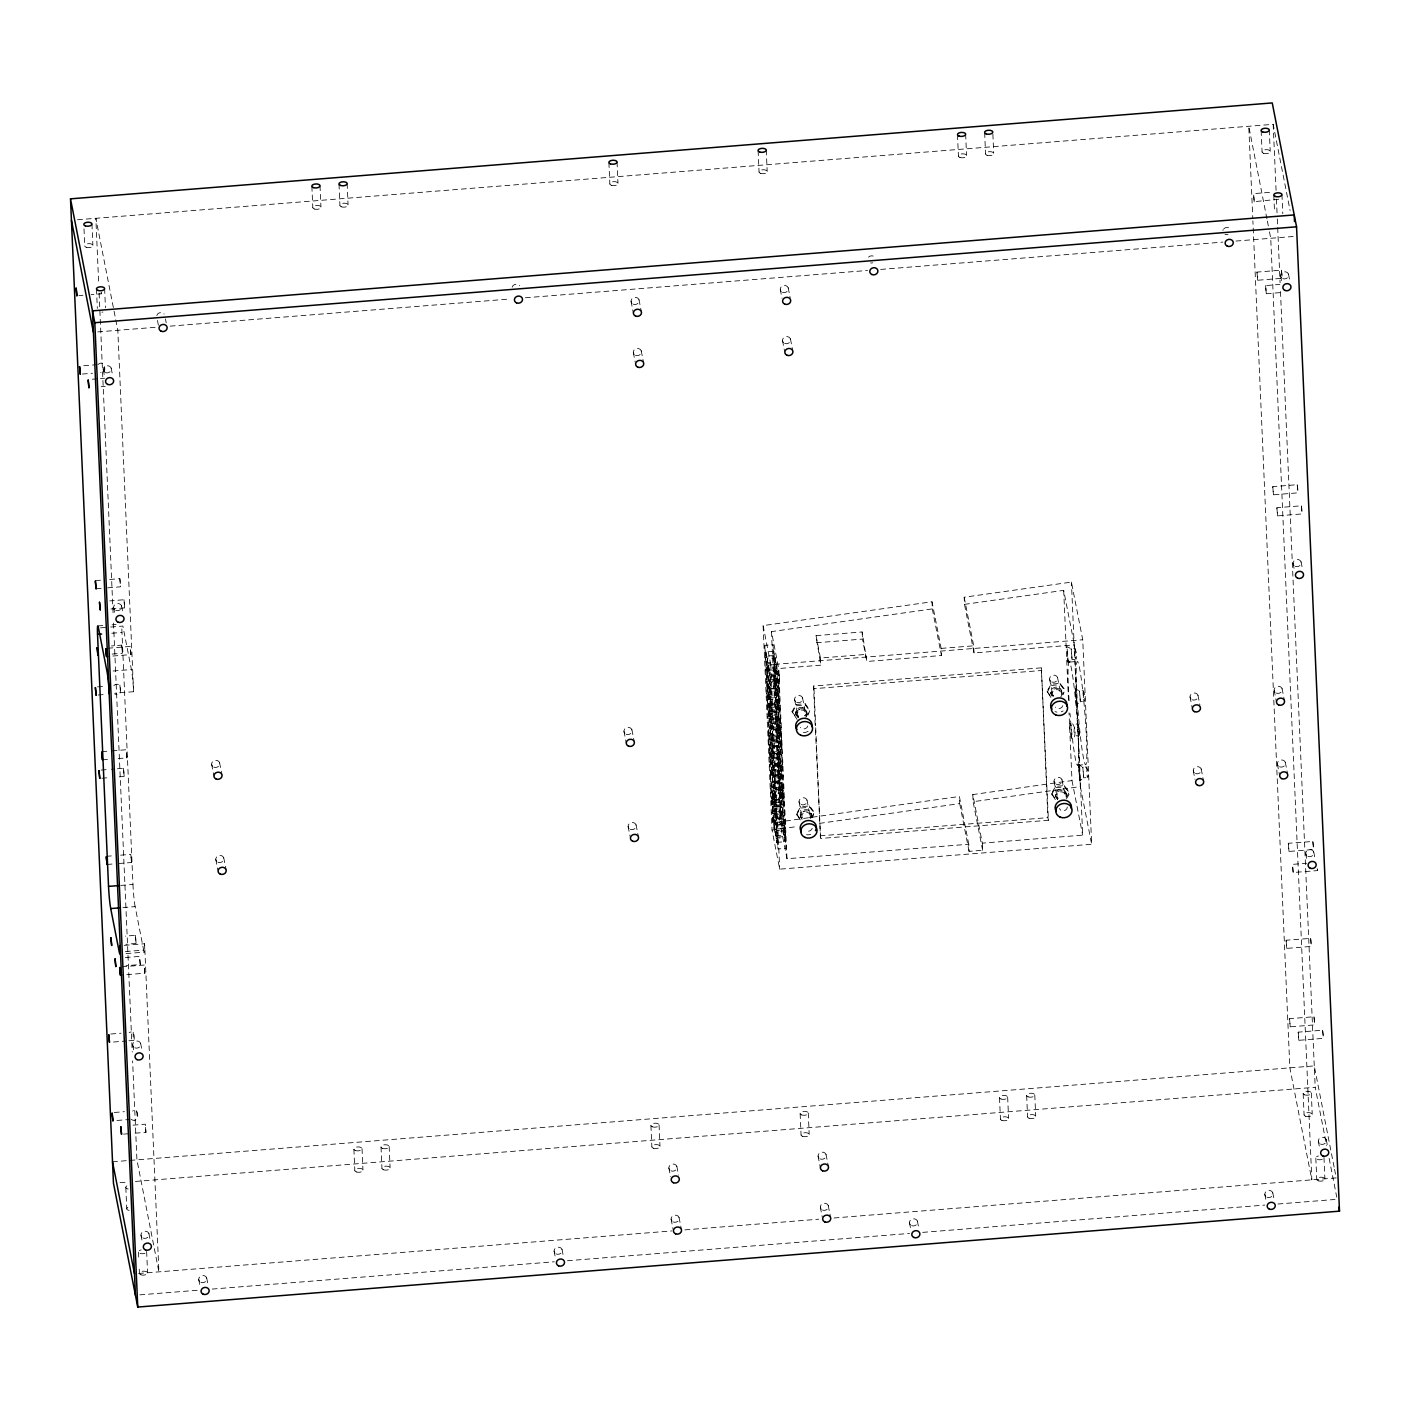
<?xml version="1.0" encoding="UTF-8"?>
<svg xmlns="http://www.w3.org/2000/svg" width="1410" height="1410" viewBox="0 0 1410 1410"><rect width="100%" height="100%" fill="white"/><g stroke="black" fill="none" stroke-linecap="round" stroke-linejoin="round"><path stroke-width="0.75" stroke-dasharray="5 3.75" d="M101.397 292.557L101.308 293.809L91.139 294.619M1317.645 869.336L1317.557 870.587L1293.146 872.526L1292.476 864.383L1306.717 863.237M776.963 739.792L768.838 740.426L768.838 744.498L769.684 751.283L777.879 750.649L777.069 739.88L779.395 786.304L779.712 783.731M771.393 739.457L771.288 740.691L779.43 740.038L779.906 735.861L782.039 753.134L781.193 742.453L772.962 743.017L773.103 759.162L781.228 758.51L780.382 747.67L781.228 758.51M771.658 768.538L771.552 769.772L779.695 769.12L778.831 758.263L778.69 760.484M776.399 712.755L776.311 714.976L768.133 715.628L768.15 697.597L766.282 680.995L774.478 680.431L776.099 701.034M769.049 708.102L767.569 687.587L775.712 686.934L776.663 695.571M768.732 694.672L769.684 705.018L777.862 704.383L776.998 693.526L768.732 694.672L768.309 682.281L776.487 681.629L777.439 690.265M769.772 704.947L770.124 700.752L778.302 700.118L779.166 710.957L770.917 711.521L768.309 682.281M777.386 752.499L779.695 769.12M777.915 764.396L778.919 774.425L770.724 775.059L769.878 764.22L778.003 763.568M778.426 776.275L779.518 784.083M769.772 720.158L769.825 718.025L778.038 717.302L778.902 728.159L770.671 728.706L769.314 703.308M97.96 364.608C105.098 357.946 107.653 375.501 100.656 372.592M109.698 579.475L119.868 578.664L120.52 586.824L104.252 588.111M124.01 599.743L124.662 607.904L124.01 599.743L109.769 600.889M113.787 685.56C121.877 678.986 123.516 698.919 114.439 693.72M112.148 654.081L122.318 653.271L122.247 649.129L121.665 645.128L111.478 645.939M123.516 768.291L124.168 776.434L123.516 768.291L111.302 769.261M135.43 935.306L136.083 943.466L135.43 935.306L125.261 936.117M133.227 1032.243C132.663 1051.807 137.863 1028.101 129.156 1032.561M131.201 1119.346C139.502 1124.775 139.731 1107.009 132.575 1111.027M133.069 1125.162L145.283 1124.175L145.935 1132.336L131.694 1133.464M1265.616 285.578L1266.268 293.721L1265.616 285.578L1279.857 284.432M1278.729 199.251L1254.142 201.665L1253.561 193.628L1269.846 192.342M1276.861 507.882L1277.583 515.884L1301.994 513.927L1301.818 508.728L1301.342 505.785L1276.914 507.723L1277.583 515.884M1301.412 505.89L1301.994 513.927M1288.282 843.444L1289.004 851.446L1313.415 849.507L1313.344 845.348L1312.833 841.47L1288.352 843.286L1289.004 851.446M1286.079 940.382L1286.801 948.384L1311.212 946.427L1311.053 941.228L1310.63 938.39L1286.149 940.223L1286.801 948.384M1293.199 872.367L1292.476 864.383M768.75 694.425L768.926 692.292L777.351 692.486L777.774 688.221L779.941 705.67L779.078 694.813L778.937 697.034M778.725 696.857L778.637 699.078L770.459 699.73L769.649 693.597L769.049 677.064L777.262 676.342L779.413 693.773L778.549 682.916L770.371 683.568L770.283 685.789M768.503 711.609L776.751 710.711L777.615 721.567L769.384 722.132L766.758 692.874L767.622 703.731L775.8 703.079L775.888 700.876M768.52 697.932L776.575 697.791L776.963 693.526M776.099 699.325L777.086 709.671L774.901 692.24L775.8 703.079M774.108 651.261L765.983 651.913L766.124 658.012L766.828 662.77L775.024 662.118L772.856 644.687L775.024 662.118M765.172 657.307L766.053 668.076L774.249 667.423L773.896 659.386L773.385 656.566L765.207 657.219L766.194 665.855M773.685 655.527L765.542 656.179L764.731 645.322L772.821 644.687M774.636 663.158L775.535 674.015L774.672 663.158L766.494 663.81L766.106 668.076M766.917 662.682L767.269 658.505L775.447 657.853L777.633 675.214L776.698 664.445L768.556 665.097L768.979 673.698L769.419 675.954L777.597 675.302M775.923 669.75L776.822 680.607L775.976 669.75L767.78 670.402L767.692 672.605M766.335 681.083L767.093 691.852L775.288 691.2L775.676 686.934M777.174 694.037L775.253 675.126L767.005 675.69L767.868 686.547L776.064 685.894L776.135 683.674M775.5 674.015L767.357 674.65L767.481 672.447M776.399 666.489L776.311 668.71L768.133 669.362L767.357 658.593M774.795 679.232L766.582 679.955L765.771 669.115L773.896 668.463L774.795 679.232L773.861 668.463M778.99 679.673C782.391 672.64 772.063 665.52 769.772 673.892M767.622 687.675L767.445 689.807M769.508 675.866L769.56 673.733M767.957 686.458L767.005 675.69M776.787 680.589L768.644 681.241L767.886 670.49M767.181 691.764L767.234 689.631M769.525 689.12L777.738 688.221M767.992 699.712L776.187 698.814M778.514 682.916C781.122 688.521 768.697 691.288 770.072 685.612M777.615 721.567L775.465 704.119L767.269 704.771L768.221 715.54M779.025 694.813L770.882 695.465L770.547 699.642M778.69 714.218L778.778 711.997L779.677 722.854L777.527 705.405L769.349 706.058L768.961 710.323L777.051 709.671M779.413 693.773L771.235 694.425L770.371 683.568M776.698 664.445L776.61 666.666M778.743 743.123L778.655 745.344L776.029 716.104L767.798 716.65L768.661 727.507L776.839 726.855L776.875 723.453M774.372 680.343L775.288 691.2M775.148 675.038L776.064 685.894M781.915 747.811L779.695 706.956L771.411 707.344L772.275 718.201L780.453 717.549L780.541 715.328M778.778 711.997L770.635 712.649L770.794 718.73L771.499 723.506L779.677 722.854M771.058 711.539L770.212 700.858M779.941 705.67L771.746 706.304L770.935 695.465M777.21 676.324L778.126 687.181M777.985 671.037L778.902 681.894L778.708 668.534L771.464 631.61L932.31 608.909L932.01 601.77L763.11 625.599L772.028 830.085L779.695 869.159L1091.657 844.255L1082.739 639.77L1071.424 582.101L964.176 597.223L964.493 604.361L974.01 652.936L1074.385 644.934L1082.686 835.143L982.312 843.145L972.794 794.57L1071.988 780.576L1069.027 712.808M777.351 734.698L776.505 727.895L768.309 728.547L768.732 741.255M779.43 740.038L777.262 722.607L769.085 723.242L769.948 734.099L778.126 733.447L778.567 729.182L779.501 737.818M778.479 714.042L778.39 716.262L770.195 716.914L769.437 706.146M776.452 681.629L776.364 683.85M768.732 727.437L767.886 716.756M769.508 722.132L769.56 719.999M780.276 732.53L779.342 723.894L771.147 724.529L772.01 735.385L780.188 734.733L780.629 730.486L781.387 735.914M780.876 724.035L780.118 718.589L771.922 719.241L772.786 730.08L780.964 729.446L781.052 727.225M778.954 743.299L779.043 741.078L779.941 751.935L777.791 734.487L769.613 735.139L770.459 745.996L778.655 745.344M778.514 729.182L770.389 729.834L770.301 732.054M771.57 723.418L770.724 712.737M772.345 718.113L771.411 707.344M770.036 734.011L770.072 731.878M770.812 728.723L769.86 717.954M780.594 730.468L772.451 731.12L772.363 733.341M772.874 730.01L772.028 719.329M779.043 741.078L770.9 741.73L770.512 745.996M777.474 705.405L778.39 716.262M777.492 751.671L769.349 752.323L770.107 762.916L778.39 762.528L778.479 760.307M775.941 716.016L776.839 726.855M776.698 710.711L776.628 712.931M769.772 751.213L770.124 747.018L778.302 746.384L779.131 757.223L778.267 746.366M780.77 761.77L780.84 759.549L781.757 770.406L779.607 752.958L771.411 753.61L772.275 764.467L780.453 763.815L780.541 761.594M780.329 747.67C769.913 743.052 767.78 758.263 779.941 751.935M779.554 706.692L780.453 717.549M778.778 758.263L770.635 758.915L771.587 769.684M780.805 744.409C782.568 748.728 771.129 749.75 772.68 745.59M778.003 717.302L778.902 728.159M770.301 763.092L769.402 752.323M779.201 757.152L770.988 757.875L770.212 747.106M776.452 727.895L776.875 740.62M777.227 722.59L778.126 733.447M781.616 754.244L773.491 754.896L773.632 760.995L774.337 765.753L782.532 765.101L781.669 754.262L782.532 765.101M782.356 780.082L781.404 771.446L773.226 772.081L775.377 789.529L783.608 788.807L780.118 764.854L771.94 765.507L771.904 775.571L773.314 788.243L781.492 787.591L780.647 776.734L780.206 780.999L772.028 781.651L772.151 779.43M780.84 759.549L772.715 760.202L772.627 762.422M779.289 723.894L779.272 733.958M780.065 718.589L780.964 729.446M778.532 775.447L770.389 776.099L770.547 782.197L771.252 786.956L779.43 786.304M780.294 778.796C783.378 764.061 765.031 769.243 771.975 781.563M772.363 764.379L772.416 762.246M777.738 734.487L777.351 738.752L769.173 739.404L768.309 728.547M770.812 774.989L769.878 764.22M773.332 772.187L774.09 782.938L782.268 782.286M780.594 776.734L772.451 777.386L772.363 779.607M779.043 787.344L770.9 787.996L771.058 794.077L771.764 798.836L779.941 798.201L779.096 787.344L779.941 798.201M781.369 771.446L780.981 775.712L772.803 776.346L772.028 765.595M771.323 786.868L770.477 776.187M781.105 742.365L781.017 744.586M780.347 793.936L781.246 804.775L780.347 793.936L772.204 794.57L772.169 804.634L773.579 817.324L781.757 816.672L780.858 805.815L772.715 806.467L772.627 808.688M779.554 752.958L779.536 763.022M780.505 732.689L781.492 741.325L781.581 739.104M780.805 790.675L780.717 792.896L772.539 793.548L772.98 789.283L781.158 788.631L782.109 797.267M771.852 798.765L772.098 796.262L772.169 804.634L771.464 799.875L779.659 799.311L781.757 816.672M780.082 764.854L780.981 775.712M779.307 770.142L779.272 780.223M782.109 766.229L783.043 776.998L782.18 766.141L774.002 766.793L774.16 772.874L774.865 777.65L783.043 776.998M782.885 791.962L782.797 794.183L774.601 794.835L775.042 790.569L783.184 789.917L784.083 800.774L781.933 783.325L782.021 799.488L773.826 800.122L772.891 791.486M781.105 788.631L781.017 790.851M779.571 799.223L780.47 810.08L780.558 807.86M781.634 800.51L782.532 811.367L781.669 800.51L773.491 801.162L773.649 807.26L774.354 812.019L782.532 811.367M783.343 820.69L782.233 828.551L780.082 811.12L782.374 826.348M780.858 805.815L780.77 808.036M782.145 812.407L783.061 823.264L774.918 823.916L774.566 822.664L774.019 813.059L782.197 812.407L784.295 829.838L784.63 827.282M1071.635 738.646C1071.477 732.513 1068.78 712.332 1075.266 729.657C1074.667 748.798 1067.617 731.72 1070.208 722.502M1083.497 690.724C1082.757 716.562 1089.014 686.37 1079.461 690.971L1075.107 688.697L1076.376 704.718L1080.412 701.739L1079.514 690.971L1080.271 701.739L1084.431 701.493M1078.58 724.564C1077.874 729.552 1080.377 741.237 1079.32 729.322C1077.046 712.614 1068.657 739.774 1079.478 735.421M104.728 372.275L104.076 364.115M124.662 607.904L108.376 609.19M121.665 645.128L122.37 653.112M107.883 648.23L130.266 646.432L130.918 654.592L108.535 656.373M130.918 654.592L130.266 646.432M111.989 750.878L126.23 749.732L126.882 757.893L116.713 758.703M126.882 757.893L126.23 749.732M124.168 776.434L118.07 776.928M120.608 855.165L130.795 854.354L131.447 862.515L117.206 863.643M131.447 862.515L130.866 854.478M136.083 943.466L125.913 944.277M125.314 957.531L139.572 956.403L140.225 964.546L125.984 965.691M140.225 964.546L139.572 956.403M121.789 966.837L144.155 965.039L144.825 973.2L120.414 975.156M144.825 973.2L144.155 965.039M133.879 1040.386L127.781 1040.88M136.647 1110.71L137.369 1118.694M145.935 1132.336L145.283 1124.175M1254.23 201.789L1253.649 193.752M1256.98 272.095L1257.649 280.255L1282.06 278.299L1281.99 274.157L1281.408 270.138L1256.98 272.095L1257.649 280.255M1266.268 293.721L1280.509 292.593M1281.408 270.138L1282.06 278.299M1272.789 486.644L1273.441 494.804L1297.852 492.848L1297.782 488.706L1297.2 484.688L1272.789 486.644L1273.441 494.804M1312.833 841.47L1313.415 849.507M1310.63 938.39L1311.212 946.427M1289.568 1018.69L1290.22 1026.832L1314.631 1024.894L1314.561 1020.734L1313.979 1016.733L1289.568 1018.69L1290.22 1026.832M1298.187 1032.155L1298.857 1040.316L1323.267 1038.359L1323.197 1034.217L1322.615 1030.216L1298.187 1032.155L1298.857 1040.316M1313.979 1016.733L1314.631 1024.894M1322.615 1030.216L1323.267 1038.359M764.678 645.322L765.63 656.091M765.824 669.204L766.67 679.884M773.385 656.566L774.249 667.423M768.168 669.362L767.181 660.726M767.357 674.65L766.405 666.014M775.412 657.853L776.311 668.71M768.644 681.241L766.547 663.81M778.902 681.894L770.706 682.528L769.86 671.689M766.723 692.962L774.901 692.24M771.27 694.425L769.173 677.064M771.746 706.304L770.812 697.668M775.412 704.119L776.311 714.976M770.195 716.914L769.261 708.278M778.25 700.118L778.232 710.182M779.818 735.773L771.64 736.514L773.05 759.162M772.063 735.385L772.151 733.182M771.288 740.691L769.19 723.33M772.927 743.088L773.878 753.874L772.874 745.238M781.492 741.325L773.314 741.977L772.486 731.12M772.574 747.282L771.57 738.117M771.764 752.57L770.812 743.934M771.023 757.875L768.926 740.532M774.39 765.753L773.579 754.985M781.757 770.406L773.579 771.058L772.715 760.202M772.839 776.364L771.834 767.199M782.021 799.488L779.871 782.039L771.675 782.691L772.627 793.46M782.656 778.02L774.513 778.673L774.442 780.893M774.901 777.65L774.989 775.429M781.88 783.325L773.755 783.978L773.367 788.243M774.125 782.938L774.213 780.735M775.429 789.529L775.518 787.309M771.517 799.963L772.292 810.732L780.47 810.08M779.818 782.039L779.8 792.103M784.595 812.654L776.416 813.306L775.553 802.449L783.696 801.797L784.189 804.053L784.595 812.654L782.444 795.222L774.266 795.875L775.588 818.523L783.837 817.959L784.224 813.693L784.912 817.782L785.123 824.55L776.98 825.202L776.082 814.346L784.224 813.693M773.878 800.14L773.068 789.371M772.68 806.555L774.055 829.115L782.286 828.551M781.193 804.775L773.068 805.427L772.292 794.676M784.083 800.774L775.905 801.426L776.029 799.206M783.907 815.738C787.326 808.705 776.998 801.603 774.707 809.975M774.178 798.078L775.165 806.714L774.266 795.875M783.22 789.917L783.096 792.138M774.39 812.019L774.478 809.798M782.409 795.222L783.308 806.079L783.396 803.859M776.469 813.306L775.606 802.449M780.981 821.977L772.803 822.612L771.993 811.772L780.082 811.12M784.436 827.635L783.484 818.999L775.306 819.651L776.17 830.49L784.348 829.855M775.694 818.611L774.83 807.754M783.749 801.814L783.608 804.017M774.918 823.916L774.055 813.059M781.369 817.712L773.244 818.346L774.954 833.557L775.394 835.795L783.572 835.143L782.709 824.304L774.531 824.938L774.442 827.159M782.92 807.102L783.837 817.959M774.143 829.203L774.231 827M776.505 828.446L777.456 837.082L785.634 836.43L784.771 825.59L776.593 826.225L776.205 830.49M776.98 825.202L777.069 822.982M775.729 833.751L776.681 842.387L784.859 841.735L784.013 830.878L775.817 831.53L775.429 835.795M783.449 818.999L783.414 829.062M777.509 837.082L776.646 826.242M784.736 825.59L784.718 835.654M783.96 830.878L784.859 841.735M1075.301 648.477C1074.543 674.297 1080.694 644.863 1071.195 648.794L1066.841 646.538L1068.11 662.559L1072.129 659.563L1071.195 648.794L1072.005 659.563L1076.165 659.334M1086.898 766.723C1086.299 792.332 1092.168 763.497 1082.774 767.058L1078.491 764.661L1079.707 780.805L1083.726 777.827L1082.827 767.058L1083.585 777.809L1087.762 777.58M777.121 838.122L777.967 848.979L786.163 848.327L785.299 837.47L777.121 838.122L777.033 840.342M776.734 842.387L776.822 840.166M785.247 837.47L786.163 848.327M1068.251 662.7L1066.965 646.414M1076.517 704.859L1075.231 688.573M1079.848 780.946L1078.632 764.802M797.038 719.364L792.015 711.609L796.192 704.454L805.145 703.731L809.922 710.182L808.089 715.064M792.279 712.914L796.192 704.454M805.745 717.32L809.922 710.182M800.316 819.986L796.474 813.834L800.651 806.696L809.604 805.974L814.381 812.407L812.548 817.307M796.738 815.156L800.651 806.696M811.243 817.782L814.381 812.407M1050.855 697.404L1047.013 691.252L1051.19 684.097L1060.144 683.392L1064.92 689.825L1063.087 694.707M1047.278 692.574L1051.19 684.097M1060.743 696.981L1064.92 689.825M1055.314 799.629L1051.472 793.495L1055.649 786.339L1064.603 785.617L1069.644 793.372L1066.506 798.747M1051.737 794.799L1055.649 786.339M1066.242 797.425L1069.379 792.067M964.493 604.361L1063.686 590.367L1074.385 644.934M982.312 843.145L982.629 850.283L969.058 851.358L968.758 844.237L786.991 858.743L779.748 821.818L801.391 818.769M803.559 818.452L959.382 796.474L968.758 844.237M772.028 830.085L795.751 826.736M819.474 823.387L959.699 803.594L959.382 796.474M982.629 850.283L973.094 801.708L1080.342 786.586L1071.424 582.101M77.532 219.766L1273.177 124.327L1290.08 210.495M78.925 295.589L82.996 295.272M97.801 331.896L157.004 327.173M170.169 326.133L510.067 298.99M525.419 297.774L867.52 270.473M880.686 269.416L1222.787 242.115M1235.953 241.057L1293.129 236.492M83.719 365.736L95.933 364.767M82.344 374.055L92.514 373.245M92.355 379.219L98.453 378.726M100.498 378.567L104.569 378.232M101.15 386.728L105.221 386.393M95.457 580.603L101.555 580.127M96.109 588.763L102.207 588.27M97.783 625.952L103.882 625.476M112.025 624.824L116.096 624.489M100.515 627.838L108.641 627.186M110.685 627.027L122.881 626.058L131.412 669.538A16.356 1.057 85.4 0 1 133.597 691.711L115.285 693.174M111.778 633.231L121.965 632.42A16.356 1.057 85.4 0 1 121.859 626.34M113.1 671.001L131.412 669.538M97.501 686.864L105.644 686.212M786.991 858.743L778.708 668.534L820.743 665.167L816.038 635.628L862.162 631.962L866.868 661.484L941.457 655.527L941.157 648.406L932.01 601.77M98.154 695.007L106.296 694.354M816.355 642.766L862.462 639.082L866.868 661.484M816.038 635.628L820.444 658.029L866.551 654.363M941.157 648.406L973.711 645.798L974.01 652.936M763.11 625.599L770.776 664.674L1082.739 639.77M1069.08 662.118L1077.205 661.466M815.191 725.11L813.5 686.035L1041.356 667.846L1048.423 820.267L820.549 838.457L815.297 727.278M813.5 686.035L814.011 688.662L1041.884 670.473M101.802 751.689L109.945 751.036M102.472 759.849L108.57 759.355M796.456 705.775L805.41 705.053L810.168 711.486M1051.455 685.419L1060.408 684.696L1065.167 691.147M101.132 770.072L109.275 769.419M101.784 778.232L109.927 777.58M773.878 753.874L782.004 753.222M1077.663 765.242L1085.806 764.59M106.367 856.311L112.483 855.817M775.165 806.714L783.308 806.079M800.915 808L809.869 807.296L814.645 813.729M1055.914 787.661L1064.867 786.939L1069.644 793.372M107.037 864.453L115.162 863.819M120.749 885.427L132.963 884.44L121.965 632.42M820.021 835.83L1047.894 817.641L1048.423 820.267M122.917 907.599L135.131 906.612L143.661 950.111L125.349 951.556M124.239 945.37L144.596 943.748L158.907 1271.855L136.929 1159.848L132.611 1060.866M126.036 953.601L144.349 952.138M110.844 1034.023L121.013 1033.213M113.54 1042.025L125.737 1041.038M114.263 1112.49L124.432 1111.679M116.959 1120.474L129.174 1119.505M123.551 1134.116L129.649 1133.64M112.518 1161.805L127.869 1160.571M130.055 1160.395L1314.261 1065.889L1334.124 1167.128M120.026 1182.673L126.618 1182.144M135.378 1181.457L1315.195 1087.286L1326.616 1145.449M138.568 1273.477L671.777 1230.93M684.925 1229.872L818.699 1219.209M834.05 1217.976L1336.239 1177.896M139.819 1294.856L199.022 1290.132M212.187 1289.075L554.289 1261.774M567.437 1260.734L909.538 1233.433M922.704 1232.375L1264.805 1205.074M1277.971 1204.017L1334.988 1199.469M778.602 699.078L777.65 690.442M779.166 710.957L778.161 701.81M780.153 734.733L779.184 725.586M780.717 746.63L779.73 737.994M774.002 766.793L776.364 807.895M774.513 778.673L775.324 784.119M783.572 788.877L782.568 780.241M775.042 790.569L775.852 796.015M782.744 794.183L781.792 785.546M776.082 814.346L777.404 831.671M785.123 824.55L784.136 815.914M785.599 836.43L784.647 827.793M765.983 651.913L766.97 660.55M768.556 665.097L770.671 682.44M769.596 688.873L770.583 697.509M777.298 692.486L776.663 688.397M776.522 697.791L775.588 689.155M777.827 704.365L776.875 695.729M768.573 711.363L768.979 713.072M771.147 724.529L773.314 741.977M770.389 729.834L771.393 738.999M769.613 735.139L770.6 743.775M771.675 736.425L772.662 745.062M777.315 738.752L776.416 731.314M770.9 741.73L771.64 746.489M772.187 748.305L773.191 756.958M777.827 750.631L776.928 743.193M771.411 753.61L773.579 771.058M770.635 758.915L771.64 768.08M778.355 762.528L777.456 755.09M780.453 763.815L779.448 754.65M771.164 770.794L771.904 775.571M778.866 774.407L777.967 766.97M772.451 777.386L773.438 786.022M780.153 780.999L779.201 771.834M771.675 782.691L772.68 791.327M773.755 783.978L775.905 801.426M781.457 787.591L780.505 778.954M770.9 787.996L773.068 805.427M780.682 792.896L779.73 784.26M773.491 801.162L774.46 809.234M775.306 819.651L776.293 828.287M774.531 824.938L775.518 833.574M775.817 831.53L777.932 848.89M783.572 835.143L782.585 826.507M1047.013 691.252L1051.789 697.686M1051.472 793.495L1056.249 799.928M792.015 711.609L796.791 718.042M796.474 813.834L801.25 820.285M1297.2 484.688L1297.852 492.848M1317.557 870.587L1317.169 868.613M101.308 293.809L101.026 292.663M119.868 578.664L120.52 586.824M119.885 685.066L120.537 693.226M772.803 822.612L772.416 808.512M774.601 794.835L773.667 786.198M769.12 739.316L768.274 731.949M1288.493 274.122L1289.833 280.96M1280.544 275.673L1281.884 282.529M1266.938 218.903L1248.766 126.283L1252.803 218.673M1267.361 221.053L1269.053 229.671M1269.476 231.822L1270.745 238.29L1311.829 1179.835L1289.85 1067.828L1252.891 220.876M1301.06 561.814L1302.611 569.728M1293.093 563.383L1294.433 570.222M1282.078 688.591L1284.404 700.453M1313.715 851.887L1315.054 858.725M1274.129 690.16L1276.455 702.021M1305.748 853.455L1307.088 860.294M1285.303 762.299L1287.63 774.16M1277.337 763.867L1279.452 774.654M1334.547 1169.278L1335.816 1175.746M1326.264 1139.597L1327.815 1147.493M1329.137 1158.368L1336.751 1197.143M1318.297 1141.148L1319.637 1147.987M1197.989 695.306L1199.928 705.194M1190.022 696.857L1192.155 707.661M1201.197 769.014L1203.329 779.8M1193.248 770.565L1194.975 779.395M1272.772 1192.772L1274.323 1200.668M1264.823 1194.341L1266.162 1201.179M1060.144 683.392L1060.408 684.696M1061.571 690.829L1061.836 692.151M1080.342 786.586L1091.657 844.255M1057.535 677.47L1060.884 694.601M1071.988 780.576L1082.686 835.143M1049.569 679.038L1052.935 696.17M1050.873 692.874L1051.12 694.196M1064.603 785.617L1064.867 786.939M1066.048 793.072L1066.295 794.394M1061.994 779.712L1065.343 796.844M1054.028 781.281L1057.641 799.734M1055.332 795.117L1055.579 796.438M964.176 597.223L973.711 645.798M932.31 608.909L941.457 655.527M959.699 803.594L969.058 851.358M788.208 287.799L790.146 297.686M790.446 338.929L792.561 349.715M780.259 289.367L781.986 298.18M782.479 340.48L784.595 351.284M917.416 1221.13L918.967 1229.044M909.45 1222.699L911.001 1230.595M805.145 703.731L805.41 705.053M806.573 711.186L806.837 712.491M802.537 697.827L806.15 716.28M794.57 699.395L798.183 717.831M795.875 713.231L796.121 714.553A5.517 4.812 -11.1 0 1 795.786 711.451M809.604 805.974L809.869 807.296M811.05 813.429L811.296 814.733M806.996 800.069L810.609 818.523M799.029 801.638L802.396 818.752M800.334 815.473L800.58 816.795A5.376 4.688 -11.1 0 0 801.426 817.588A5.464 4.759 -11.1 0 0 801.867 818.011M826.031 1154.455L828.357 1166.317M828.252 1205.585L830.578 1217.447M818.064 1156.024L820.391 1167.885M820.303 1207.136L822.241 1217.024M639.012 299.713L641.338 311.575M641.233 350.826L643.559 362.687M631.046 301.264L633.372 313.126M633.284 352.394L635.223 362.282M631.909 729.745L634.236 741.607M623.96 731.314L626.287 743.176M636.069 824.85L638.395 836.712M628.102 826.419L630.041 836.306M676.835 1166.37L678.562 1175.182M679.056 1217.482L681.383 1229.344M668.869 1167.938L670.596 1176.751M671.089 1219.051L673.222 1229.855M562.044 1249.489L563.595 1257.403M554.077 1251.058L555.24 1256.98M165.428 318.854L166.204 322.802M157.462 320.423L158.413 325.287M219.572 762.651L221.899 774.513M211.623 764.22L213.95 776.082M223.732 857.756L226.058 869.617M215.765 859.324L217.88 870.129M111.161 368.08L112.712 375.994M103.212 369.649L104.375 375.571M121.542 605.859L123.093 613.755M113.575 607.41L114.933 614.249M206.671 1277.865L208.222 1285.761M198.704 1279.416L199.868 1285.356M140.63 1043.347L142.181 1051.243M132.663 1044.898L134.02 1051.754M148.931 1233.556L150.482 1241.47M140.965 1235.125L142.516 1243.021M1067.687 658.734L1067.881 661.678L1067.74 659.14M775.236 686.476L775.377 688.979M1071.071 735.209L1071.195 737.747M777.386 735.35L777.439 736.531M1281.954 194.51L1282.783 213.756M1323.972 1157.469L1324.907 1178.866M1273.177 124.327L1276.068 190.332M1276.438 199.127L1277.213 216.735M1277.301 218.92L1280.086 282.723M1280.474 291.517L1315.195 1087.286M1273.812 195.162L1274.552 212.275M1315.83 1158.103L1316.764 1179.518M1269.282 129.931L1270.216 151.328M1311.3 1092.891L1312.234 1114.288M1261.139 130.584L1262.073 151.98M1303.157 1093.543L1304.091 1114.94M1063.686 590.367L1068.551 701.863M1041.356 667.846L1047.894 817.641M992.869 134.073L993.697 153.32M1034.781 1094.883L1035.716 1116.279M984.638 132.575L985.572 153.972M1026.656 1095.535L1027.59 1116.931M965.639 134.091L966.573 155.488M1007.657 1097.051L1008.591 1118.447M957.496 134.743L958.43 156.14M999.514 1097.703L1000.448 1119.099M972.794 794.57L973.094 801.708M862.162 631.962L862.462 639.082M820.444 658.029L820.743 665.167M814.011 688.662L815.614 725.568M815.72 727.736L820.549 838.457M766.264 150.006L767.181 171.403M808.283 1112.966L809.199 1134.363M758.122 150.659L759.056 172.055M800.14 1113.618L801.074 1135.015M771.464 631.61L779.748 821.818M770.776 664.674L779.695 869.159M617.051 161.921L617.985 183.318M659.069 1124.88L660.003 1146.277M608.909 162.573L609.843 183.97M650.926 1125.515L651.861 1146.929M347.142 183.459L348.076 204.855M389.16 1146.418L390.094 1167.815M338.999 184.111L339.933 205.507M381.017 1147.07L381.951 1168.467M320.017 185.626L320.951 207.023M362.035 1148.586L362.969 1169.983M311.874 186.279L312.808 207.675M353.892 1149.238L354.826 1170.635M133.597 691.711L117.823 330.31L95.845 218.303L98.735 284.291M104.622 288.468L105.45 307.732M146.64 1251.428L147.574 1272.825M99.105 293.086L113.135 614.284M113.505 623.079L132.223 1052.054M96.479 289.12L97.325 308.385M138.497 1252.08L138.867 1260.628M139.237 1269.194L139.431 1273.477M91.95 223.908L92.884 245.305M84.001 228.825L84.741 245.957M125.825 1187.502L126.759 1208.899M776.522 810.521L776.875 819.792M1078.932 767.886L1078.861 765.683L1078.861 767.639M1075.601 691.799L1075.53 689.596L1075.548 691.552M1070.578 723.524L1070.648 725.727M1067.335 806.978A4.089 3.56 -11.1 0 1 1059.386 808.547M1063.14 710.922A8.178 7.12 -11.1 0 1 1061.219 711.786M1057.006 712.12A8.178 7.12 -11.1 0 1 1055.015 711.574M1062.787 705.67A4.089 3.56 -11.1 0 1 1055.367 707.133M810.679 834.385A8.178 7.12 -11.1 0 1 806.467 834.72M812.248 828.269A4.089 3.56 -11.1 0 1 805.498 830.419M808.141 731.279A8.178 7.12 -11.1 0 1 802.008 732.477M807.789 726.027A4.089 3.56 -11.1 0 1 800.369 727.49M1057.641 799.347A5.446 4.741 -11.1 0 1 1056.302 793.143A5.446 4.741 -11.1 0 1 1063.263 790.992A5.446 4.741 -11.1 0 1 1066.066 796.756M810.803 817.677A5.376 4.688 -11.1 0 0 811.243 816.531A5.517 4.812 -11.1 0 0 810.909 813.605A5.376 4.688 -11.1 0 0 810.609 813.147A5.464 4.759 -11.1 0 0 808.089 811.279A5.517 4.812 -11.1 0 0 803.982 811.332M1052.212 696.311A5.446 4.741 -11.1 0 1 1055.596 688.503A5.446 4.741 -11.1 0 1 1061.607 694.513M806.344 715.434A5.376 4.688 -11.1 0 0 806.608 714.87A5.517 4.812 -11.1 0 0 806.679 711.927M798.289 717.426A5.376 4.688 -11.1 0 1 796.65 715.663M796.509 712.226A5.376 4.688 -11.1 0 1 799.699 709.212M803.647 709.124A5.376 4.688 -11.1 0 1 806.696 711.979M802.131 819.333A5.464 4.759 -11.1 0 1 800.739 817.359A5.517 4.812 -11.1 0 1 800.827 814.398A5.464 4.759 -11.1 0 1 804.07 811.367M796.386 715.716A5.517 4.812 -11.1 0 1 796.227 712.191M799.523 709.089A5.517 4.812 -11.1 0 1 803.559 709.001M1069.097 700.664A51.817 3.331 85.4 0 1 1072.358 673.998A51.817 3.331 85.4 0 1 1078.509 760.484A51.817 3.331 85.4 0 1 1070.014 713.495M1057.958 798.342A5.446 4.741 -11.1 0 1 1056.055 791.821A5.446 4.741 -11.1 0 1 1063.616 789.935A5.446 4.741 -11.1 0 1 1065.202 796.544M1053.482 696.099A5.446 4.741 -11.1 0 1 1051.596 689.578A5.446 4.741 -11.1 0 1 1059.157 687.71A5.446 4.741 -11.1 0 1 1060.725 694.302M809.305 817.835A5.464 4.759 -11.1 0 0 810.538 816.355A5.376 4.688 -11.1 0 0 810.803 815.791A5.517 4.812 -11.1 0 0 811.102 814.011A5.517 4.812 -11.1 0 0 810.662 812.301A5.464 4.759 -11.1 0 0 807.172 809.781A5.464 4.759 -11.1 0 0 803.189 810.327A5.464 4.759 -11.1 0 0 800.827 812.53A5.376 4.688 -11.1 0 0 800.386 813.676A5.517 4.812 -11.1 0 0 800.721 816.601M802.642 707.503A5.517 4.812 -11.1 0 0 798.642 708.049A5.464 4.759 -11.1 0 0 795.91 711.451M804.846 715.593A5.464 4.759 -11.1 0 0 806.079 714.112A5.376 4.688 -11.1 0 0 806.344 713.548A5.517 4.812 -11.1 0 0 806.185 710.058A5.464 4.759 -11.1 0 0 802.695 707.556M798.483 716.456A5.464 4.759 -11.1 0 1 796.95 715.346M797.091 715.346A5.376 4.688 -11.1 0 1 796.386 714.341M102.912 312.015A4.089 1.992 -2.5 0 1 101.872 312.174M135.131 906.612A16.356 1.057 85.4 0 1 132.963 884.44M144.596 943.748A16.356 1.057 85.4 0 1 143.661 950.111M128.204 1189.053A4.089 1.992 -2.5 0 1 125.807 1187.255A4.089 1.992 -2.5 0 1 128.469 1185.352M1322.263 1159.337A4.089 1.992 -2.5 0 1 1316.288 1158.844A4.089 1.992 -2.5 0 1 1318.473 1155.953M144.93 1253.296A4.089 1.992 -2.5 0 1 138.956 1252.803A4.089 1.992 -2.5 0 1 141.141 1249.93M129.138 1210.45A4.089 1.992 -2.5 0 1 128.451 1207.031M156.792 315.523A4.089 3.56 -11.1 0 1 164.212 314.077M1228.075 234.412A4.089 3.56 -11.1 0 1 1224.973 234.307M1222.893 230.447A4.089 3.56 -11.1 0 1 1223.263 229.548M1223.88 228.755A4.089 3.56 -11.1 0 1 1230.313 228.984M798.712 716.315A4.089 3.56 -11.1 0 1 798.501 711.274A4.089 3.56 -11.1 0 1 804.246 710.816A4.089 3.56 -11.1 0 1 804.476 715.857M802.501 817.87A4.089 3.56 -11.1 0 1 803.488 813.059A4.089 3.56 -11.1 0 1 808.97 813.253A4.089 3.56 -11.1 0 1 808.935 818.1M1058.17 798.201A4.089 3.56 -11.1 0 1 1057.729 793.407A4.089 3.56 -11.1 0 1 1063.158 792.332A4.089 3.56 -11.1 0 1 1064.55 796.95M1053.711 695.958A4.089 3.56 -11.1 0 1 1053.27 691.164A4.089 3.56 -11.1 0 1 1058.681 690.107A4.089 3.56 -11.1 0 1 1060.091 694.707M872.702 262.771A4.089 3.56 -11.1 0 1 870.604 262.947M868.507 257.113A4.089 3.56 -11.1 0 1 874.94 257.343M512.165 287.164A4.089 3.56 -11.1 0 1 519.585 285.719M1056.196 784.207A4.089 3.56 -11.1 0 0 1062.171 780.629A4.089 3.56 -11.1 0 0 1055.931 778.02A4.089 3.56 -11.1 0 0 1056.196 784.207M1051.737 681.964A4.089 3.56 -11.1 0 0 1057.711 678.386A4.089 3.56 -11.1 0 0 1051.472 675.795A4.089 3.56 -11.1 0 0 1051.737 681.964M801.197 804.564A4.089 3.56 -11.1 0 0 807.172 800.986A4.089 3.56 -11.1 0 0 800.933 798.377A4.089 3.56 -11.1 0 0 801.197 804.564M796.738 702.321A4.089 3.56 -11.1 0 0 802.713 698.743A4.089 3.56 -11.1 0 0 796.474 696.135A4.089 3.56 -11.1 0 0 796.738 702.321M1076.447 684.291A51.817 3.331 85.4 0 0 1085.383 764.572A51.817 3.331 85.4 0 0 1082.686 690.213A51.817 3.331 85.4 0 0 1076.447 684.291M1263.536 153.285A4.089 1.992 -2.5 0 0 1270.181 151.857A4.089 1.992 -2.5 0 0 1264.717 149.83A4.089 1.992 -2.5 0 0 1263.536 153.285M86.204 247.261A4.089 1.992 -2.5 0 0 92.849 245.816A4.089 1.992 -2.5 0 0 87.385 243.807A4.089 1.992 -2.5 0 0 86.204 247.261M987.035 155.276A4.089 1.992 -2.5 0 0 993.662 153.849A4.089 1.992 -2.5 0 0 988.198 151.822A4.089 1.992 -2.5 0 0 987.035 155.276M959.91 157.444A4.089 1.992 -2.5 0 0 966.537 156.016A4.089 1.992 -2.5 0 0 961.074 153.99A4.089 1.992 -2.5 0 0 959.91 157.444M341.396 206.812A4.089 1.992 -2.5 0 0 348.023 205.384A4.089 1.992 -2.5 0 0 342.577 203.357A4.089 1.992 -2.5 0 0 341.396 206.812M314.271 208.98A4.089 1.992 -2.5 0 0 320.898 207.552A4.089 1.992 -2.5 0 0 315.452 205.525A4.089 1.992 -2.5 0 0 314.271 208.98M760.519 173.359A4.089 1.992 -2.5 0 0 767.146 171.932A4.089 1.992 -2.5 0 0 761.7 169.905A4.089 1.992 -2.5 0 0 760.519 173.359M611.323 185.274A4.089 1.992 -2.5 0 0 617.95 183.846A4.089 1.992 -2.5 0 0 612.486 181.819A4.089 1.992 -2.5 0 0 611.323 185.274M1304.62 1094.847A4.089 1.992 -2.5 0 0 1311.265 1093.42A4.089 1.992 -2.5 0 0 1305.801 1091.393A4.089 1.992 -2.5 0 0 1304.62 1094.847M355.355 1150.525A4.089 1.992 -2.5 0 0 361.982 1149.097A4.089 1.992 -2.5 0 0 356.536 1147.088A4.089 1.992 -2.5 0 0 355.355 1150.525M382.48 1148.374A4.089 1.992 -2.5 0 0 389.125 1146.947A4.089 1.992 -2.5 0 0 383.661 1144.92A4.089 1.992 -2.5 0 0 382.48 1148.374M1000.994 1099.007A4.089 1.992 -2.5 0 0 1007.621 1097.579A4.089 1.992 -2.5 0 0 1002.158 1095.552A4.089 1.992 -2.5 0 0 1000.994 1099.007M1028.119 1096.839A4.089 1.992 -2.5 0 0 1034.746 1095.411A4.089 1.992 -2.5 0 0 1029.3 1093.384A4.089 1.992 -2.5 0 0 1028.119 1096.839M801.603 1114.922A4.089 1.992 -2.5 0 0 808.23 1113.495A4.089 1.992 -2.5 0 0 802.784 1111.468A4.089 1.992 -2.5 0 0 801.603 1114.922M652.407 1126.819A4.089 1.992 -2.5 0 0 659.034 1125.391A4.089 1.992 -2.5 0 0 653.57 1123.365A4.089 1.992 -2.5 0 0 652.407 1126.819M1305.554 1116.244A4.089 1.992 -2.5 0 0 1312.199 1114.816A4.089 1.992 -2.5 0 0 1306.735 1112.79A4.089 1.992 -2.5 0 0 1305.554 1116.244M1318.227 1180.804A4.089 1.992 -2.5 0 0 1324.854 1179.377A4.089 1.992 -2.5 0 0 1319.408 1177.368A4.089 1.992 -2.5 0 0 1318.227 1180.804M140.894 1274.781A4.089 1.992 -2.5 0 0 147.521 1273.353A4.089 1.992 -2.5 0 0 142.075 1271.327A4.089 1.992 -2.5 0 0 140.894 1274.781M1029.053 1118.236A4.089 1.992 -2.5 0 0 1035.68 1116.808A4.089 1.992 -2.5 0 0 1030.216 1114.781A4.089 1.992 -2.5 0 0 1029.053 1118.236M1001.928 1120.404A4.089 1.992 -2.5 0 0 1008.555 1118.976A4.089 1.992 -2.5 0 0 1003.092 1116.949A4.089 1.992 -2.5 0 0 1001.928 1120.404M383.414 1169.771A4.089 1.992 -2.5 0 0 390.041 1168.344A4.089 1.992 -2.5 0 0 384.595 1166.317A4.089 1.992 -2.5 0 0 383.414 1169.771M356.289 1171.939A4.089 1.992 -2.5 0 0 362.916 1170.512A4.089 1.992 -2.5 0 0 357.47 1168.485A4.089 1.992 -2.5 0 0 356.289 1171.939M802.537 1136.319A4.089 1.992 -2.5 0 0 809.164 1134.891A4.089 1.992 -2.5 0 0 803.718 1132.864A4.089 1.992 -2.5 0 0 802.537 1136.319M653.341 1148.216A4.089 1.992 -2.5 0 0 659.968 1146.788A4.089 1.992 -2.5 0 0 654.504 1144.779A4.089 1.992 -2.5 0 0 653.341 1148.216M200.872 1282.342A4.089 3.56 -11.1 0 0 206.847 1278.764A4.089 3.56 -11.1 0 0 200.608 1276.173A4.089 3.56 -11.1 0 0 200.872 1282.342M143.133 1238.051A4.089 3.56 -11.1 0 0 149.107 1234.473A4.089 3.56 -11.1 0 0 142.868 1231.864A4.089 3.56 -11.1 0 0 143.133 1238.051M105.38 372.575A4.089 3.56 -11.1 0 0 111.337 368.997A4.089 3.56 -11.1 0 0 105.098 366.388A4.089 3.56 -11.1 0 0 105.38 372.575M1282.712 278.598A4.089 3.56 -11.1 0 0 1288.669 275.02A4.089 3.56 -11.1 0 0 1282.43 272.43A4.089 3.56 -11.1 0 0 1282.712 278.598M1266.991 1197.266A4.089 3.56 -11.1 0 0 1272.966 1193.688A4.089 3.56 -11.1 0 0 1266.726 1191.08A4.089 3.56 -11.1 0 0 1266.991 1197.266M1320.465 1144.074A4.089 3.56 -11.1 0 0 1326.44 1140.496A4.089 3.56 -11.1 0 0 1320.201 1137.905A4.089 3.56 -11.1 0 0 1320.465 1144.074M1192.19 699.783A4.089 3.56 -11.1 0 0 1198.165 696.223A4.089 3.56 -11.1 0 0 1191.926 693.614A4.089 3.56 -11.1 0 0 1192.19 699.783M1276.297 693.086A4.089 3.56 -11.1 0 0 1282.254 689.508A4.089 3.56 -11.1 0 0 1276.032 686.899A4.089 3.56 -11.1 0 0 1276.297 693.086M1279.505 766.793A4.089 3.56 -11.1 0 0 1285.479 763.215A4.089 3.56 -11.1 0 0 1279.24 760.607A4.089 3.56 -11.1 0 0 1279.505 766.793M1195.416 773.491A4.089 3.56 -11.1 0 0 1201.39 769.93A4.089 3.56 -11.1 0 0 1195.151 767.322A4.089 3.56 -11.1 0 0 1195.416 773.491M213.791 767.146A4.089 3.56 -11.1 0 0 219.749 763.568A4.089 3.56 -11.1 0 0 213.509 760.959A4.089 3.56 -11.1 0 0 213.791 767.146M217.933 862.25A4.089 3.56 -11.1 0 0 223.908 858.672A4.089 3.56 -11.1 0 0 217.669 856.082A4.089 3.56 -11.1 0 0 217.933 862.25M626.128 734.24A4.089 3.56 -11.1 0 0 632.085 730.662A4.089 3.56 -11.1 0 0 625.846 728.053A4.089 3.56 -11.1 0 0 626.128 734.24M630.27 829.344A4.089 3.56 -11.1 0 0 636.245 825.766A4.089 3.56 -11.1 0 0 630.006 823.158A4.089 3.56 -11.1 0 0 630.27 829.344M671.037 1170.864A4.089 3.56 -11.1 0 0 677.011 1167.286A4.089 3.56 -11.1 0 0 670.772 1164.678A4.089 3.56 -11.1 0 0 671.037 1170.864M673.275 1221.976A4.089 3.56 -11.1 0 0 679.232 1218.399A4.089 3.56 -11.1 0 0 672.993 1215.808A4.089 3.56 -11.1 0 0 673.275 1221.976M822.471 1210.062A4.089 3.56 -11.1 0 0 828.446 1206.502A4.089 3.56 -11.1 0 0 822.206 1203.893A4.089 3.56 -11.1 0 0 822.471 1210.062M820.232 1158.949A4.089 3.56 -11.1 0 0 826.207 1155.372A4.089 3.56 -11.1 0 0 819.968 1152.781A4.089 3.56 -11.1 0 0 820.232 1158.949M784.647 343.406A4.089 3.56 -11.1 0 0 790.622 339.828A4.089 3.56 -11.1 0 0 784.383 337.237A4.089 3.56 -11.1 0 0 784.647 343.406M782.427 292.293A4.089 3.56 -11.1 0 0 788.384 288.715A4.089 3.56 -11.1 0 0 782.145 286.107A4.089 3.56 -11.1 0 0 782.427 292.293M633.213 304.19A4.089 3.56 -11.1 0 0 639.188 300.63A4.089 3.56 -11.1 0 0 632.949 298.021A4.089 3.56 -11.1 0 0 633.213 304.19M635.452 355.32A4.089 3.56 -11.1 0 0 641.427 351.742A4.089 3.56 -11.1 0 0 635.187 349.134A4.089 3.56 -11.1 0 0 635.452 355.32M134.849 1047.824A4.089 3.56 -11.1 0 0 140.806 1044.246A4.089 3.56 -11.1 0 0 134.567 1041.655A4.089 3.56 -11.1 0 0 134.849 1047.824M556.245 1253.984A4.089 3.56 -11.1 0 0 562.22 1250.406A4.089 3.56 -11.1 0 0 555.981 1247.815A4.089 3.56 -11.1 0 0 556.245 1253.984M911.618 1225.625A4.089 3.56 -11.1 0 0 917.593 1222.047A4.089 3.56 -11.1 0 0 911.354 1219.438A4.089 3.56 -11.1 0 0 911.618 1225.625M1307.916 856.381A4.089 3.56 -11.1 0 0 1313.891 852.803A4.089 3.56 -11.1 0 0 1307.652 850.195A4.089 3.56 -11.1 0 0 1307.916 856.381M1295.261 566.309A4.089 3.56 -11.1 0 0 1301.236 562.731A4.089 3.56 -11.1 0 0 1294.997 560.123A4.089 3.56 -11.1 0 0 1295.261 566.309M115.743 610.336A4.089 3.56 -11.1 0 0 121.718 606.758A4.089 3.56 -11.1 0 0 115.479 604.167A4.089 3.56 -11.1 0 0 115.743 610.336"/><path stroke-width="1.5" d="M70.5 198.845L1272.243 102.93L1296.548 226.799L1339.5 1211.155L137.757 1307.07L113.452 1183.202L70.5 198.845L94.805 322.714L137.757 1307.07M94.805 322.714L1296.548 226.799M120.167 945.687A16.356 1.057 85.4 0 1 119.251 952.05L110.72 908.569A16.356 1.057 85.4 0 1 108.535 886.397L97.537 634.359L101.608 634.042M108.535 886.397L118.722 885.586M110.72 908.569L118.845 907.917M1338.724 1207.207L1339.5 1211.155M71.434 220.242L93.412 332.249M112.518 1161.805L134.496 1273.812M1294.503 221.529L1294.221 214.937L92.478 310.852L135.43 1295.208M1056.372 811.437A8.178 7.12 -11.1 0 1 1061.906 800.316A8.178 7.12 -11.1 0 1 1071.212 808.529M1051.913 709.195A8.178 7.12 -11.1 0 1 1057.429 698.073A8.178 7.12 -11.1 0 1 1066.753 706.287M801.374 831.794A8.178 7.12 -11.1 0 1 807.965 820.532A8.178 7.12 -11.1 0 1 815.473 830.666M796.914 729.552A8.178 7.12 -11.1 0 1 802.449 718.43A8.178 7.12 -11.1 0 1 811.755 726.643M97.537 634.359A16.356 1.057 85.4 0 1 98.471 627.996L107.001 671.477A16.356 1.057 85.4 0 1 109.187 693.667M76.14 288.186L76.898 295.748L76.14 288.186M79.577 366.653L80.317 374.214L79.577 366.653M88.195 380.118L88.936 387.697L88.195 380.118M95.369 581.184L96.109 588.763L95.369 581.184M95.386 687.604L96.127 695.165L95.386 687.604M97.167 647.648L97.907 655.227L97.167 647.648M99.017 770.812L99.757 778.39L99.017 770.812M99.493 602.282L100.251 609.843L99.493 602.282M101.731 752.27L102.472 759.849L101.731 752.27M105.768 648.97L106.508 656.549L105.768 648.97M106.296 856.892L107.037 864.453L106.296 856.892M108.729 1034.764L109.469 1042.342L108.729 1034.764M110.932 937.844L111.672 945.423L110.932 937.844M112.148 1113.23L112.888 1120.809L112.148 1113.23M115.056 958.923L115.814 966.502L115.056 958.923M119.656 967.577L120.414 975.156L119.656 967.577M120.784 1126.713L121.524 1134.274L120.784 1126.713M1060.109 817.113A8.178 7.12 -11.1 0 0 1072.058 809.957A8.178 7.12 -11.1 0 0 1059.58 804.758A8.178 7.12 -11.1 0 0 1060.109 817.113M1055.649 714.87A8.178 7.12 -11.1 0 0 1067.599 707.714A8.178 7.12 -11.1 0 0 1055.121 702.515A8.178 7.12 -11.1 0 0 1055.649 714.87M805.11 837.452A8.178 7.12 -11.1 0 0 817.06 830.296A8.178 7.12 -11.1 0 0 804.581 825.097A8.178 7.12 -11.1 0 0 805.11 837.452M800.651 735.209A8.178 7.12 -11.1 0 0 812.601 728.071A8.178 7.12 -11.1 0 0 800.122 722.854A8.178 7.12 -11.1 0 0 800.651 735.209M1262.602 131.888A4.089 1.992 -2.5 0 0 1269.247 130.46A4.089 1.992 -2.5 0 0 1263.783 128.433A4.089 1.992 -2.5 0 0 1262.602 131.888M85.27 225.847A4.089 1.992 -2.5 0 0 91.914 224.419A4.089 1.992 -2.5 0 0 86.451 222.41A4.089 1.992 -2.5 0 0 85.27 225.847M1275.274 196.448A4.089 1.992 -2.5 0 0 1281.902 195.021A4.089 1.992 -2.5 0 0 1276.455 193.011A4.089 1.992 -2.5 0 0 1275.274 196.448M97.942 290.425A4.089 1.992 -2.5 0 0 104.569 288.997A4.089 1.992 -2.5 0 0 99.123 286.97A4.089 1.992 -2.5 0 0 97.942 290.425M313.337 187.583A4.089 1.992 -2.5 0 0 319.964 186.155A4.089 1.992 -2.5 0 0 314.518 184.128A4.089 1.992 -2.5 0 0 313.337 187.583M340.462 185.415A4.089 1.992 -2.5 0 0 347.107 183.987A4.089 1.992 -2.5 0 0 341.643 181.96A4.089 1.992 -2.5 0 0 340.462 185.415M958.976 136.047A4.089 1.992 -2.5 0 0 965.603 134.62A4.089 1.992 -2.5 0 0 960.139 132.593A4.089 1.992 -2.5 0 0 958.976 136.047M986.101 133.879A4.089 1.992 -2.5 0 0 992.728 132.452A4.089 1.992 -2.5 0 0 987.264 130.425A4.089 1.992 -2.5 0 0 986.101 133.879M759.585 151.963A4.089 1.992 -2.5 0 0 766.212 150.535A4.089 1.992 -2.5 0 0 760.765 148.508A4.089 1.992 -2.5 0 0 759.585 151.963M610.389 163.86A4.089 1.992 -2.5 0 0 617.016 162.432A4.089 1.992 -2.5 0 0 611.552 160.423A4.089 1.992 -2.5 0 0 610.389 163.86M1322.792 1155.936A4.089 3.56 -11.1 0 0 1328.766 1152.358A4.089 3.56 -11.1 0 0 1322.527 1149.767A4.089 3.56 -11.1 0 0 1322.792 1155.936M1269.317 1209.11A4.089 3.56 -11.1 0 0 1275.292 1205.55A4.089 3.56 -11.1 0 0 1269.053 1202.941A4.089 3.56 -11.1 0 0 1269.317 1209.11M1285.039 290.46A4.089 3.56 -11.1 0 0 1290.996 286.882A4.089 3.56 -11.1 0 0 1284.757 284.291A4.089 3.56 -11.1 0 0 1285.039 290.46M1227.299 246.168A4.089 3.56 -11.1 0 0 1233.274 242.59A4.089 3.56 -11.1 0 0 1227.035 239.982A4.089 3.56 -11.1 0 0 1227.299 246.168M161.181 331.244A4.089 3.56 -11.1 0 0 167.155 327.666A4.089 3.56 -11.1 0 0 160.916 325.075A4.089 3.56 -11.1 0 0 161.181 331.244M107.706 384.437A4.089 3.56 -11.1 0 0 113.664 380.859A4.089 3.56 -11.1 0 0 107.442 378.25A4.089 3.56 -11.1 0 0 107.706 384.437M203.199 1294.204A4.089 3.56 -11.1 0 0 209.174 1290.626A4.089 3.56 -11.1 0 0 202.934 1288.035A4.089 3.56 -11.1 0 0 203.199 1294.204M145.459 1249.912A4.089 3.56 -11.1 0 0 151.434 1246.334A4.089 3.56 -11.1 0 0 145.195 1243.726A4.089 3.56 -11.1 0 0 145.459 1249.912M1194.517 711.645A4.089 3.56 -11.1 0 0 1200.492 708.067A4.089 3.56 -11.1 0 0 1194.252 705.476A4.089 3.56 -11.1 0 0 1194.517 711.645M1278.623 704.947A4.089 3.56 -11.1 0 0 1284.581 701.369A4.089 3.56 -11.1 0 0 1278.359 698.761A4.089 3.56 -11.1 0 0 1278.623 704.947M1281.831 778.655A4.089 3.56 -11.1 0 0 1287.806 775.077A4.089 3.56 -11.1 0 0 1281.567 772.468A4.089 3.56 -11.1 0 0 1281.831 778.655M1197.742 785.352A4.089 3.56 -11.1 0 0 1203.717 781.774A4.089 3.56 -11.1 0 0 1197.478 779.184A4.089 3.56 -11.1 0 0 1197.742 785.352M216.118 779.007A4.089 3.56 -11.1 0 0 222.075 775.429A4.089 3.56 -11.1 0 0 215.836 772.821A4.089 3.56 -11.1 0 0 216.118 779.007M220.26 874.112A4.089 3.56 -11.1 0 0 226.235 870.534A4.089 3.56 -11.1 0 0 219.995 867.925A4.089 3.56 -11.1 0 0 220.26 874.112M628.455 746.101A4.089 3.56 -11.1 0 0 634.412 742.524A4.089 3.56 -11.1 0 0 628.173 739.915A4.089 3.56 -11.1 0 0 628.455 746.101M632.596 841.206A4.089 3.56 -11.1 0 0 638.571 837.628A4.089 3.56 -11.1 0 0 632.332 835.02A4.089 3.56 -11.1 0 0 632.596 841.206M673.363 1182.726A4.089 3.56 -11.1 0 0 679.338 1179.148A4.089 3.56 -11.1 0 0 673.099 1176.539A4.089 3.56 -11.1 0 0 673.363 1182.726M675.601 1233.838A4.089 3.56 -11.1 0 0 681.559 1230.26A4.089 3.56 -11.1 0 0 675.32 1227.652A4.089 3.56 -11.1 0 0 675.601 1233.838M824.797 1221.924A4.089 3.56 -11.1 0 0 830.772 1218.346A4.089 3.56 -11.1 0 0 824.533 1215.755A4.089 3.56 -11.1 0 0 824.797 1221.924M822.559 1170.811A4.089 3.56 -11.1 0 0 828.534 1167.233A4.089 3.56 -11.1 0 0 822.294 1164.625A4.089 3.56 -11.1 0 0 822.559 1170.811M635.54 316.051A4.089 3.56 -11.1 0 0 641.515 312.474A4.089 3.56 -11.1 0 0 635.275 309.883A4.089 3.56 -11.1 0 0 635.54 316.051M637.778 367.182A4.089 3.56 -11.1 0 0 643.753 363.604A4.089 3.56 -11.1 0 0 637.514 360.995A4.089 3.56 -11.1 0 0 637.778 367.182M786.974 355.267A4.089 3.56 -11.1 0 0 792.949 351.689A4.089 3.56 -11.1 0 0 786.71 349.098A4.089 3.56 -11.1 0 0 786.974 355.267M784.753 304.155A4.089 3.56 -11.1 0 0 790.71 300.577A4.089 3.56 -11.1 0 0 784.471 297.968A4.089 3.56 -11.1 0 0 784.753 304.155M913.944 1237.486A4.089 3.56 -11.1 0 0 919.919 1233.909A4.089 3.56 -11.1 0 0 913.68 1231.3A4.089 3.56 -11.1 0 0 913.944 1237.486M558.572 1265.845A4.089 3.56 -11.1 0 0 564.546 1262.267A4.089 3.56 -11.1 0 0 558.307 1259.659A4.089 3.56 -11.1 0 0 558.572 1265.845M1310.242 868.243A4.089 3.56 -11.1 0 0 1316.217 864.665A4.089 3.56 -11.1 0 0 1309.978 862.056A4.089 3.56 -11.1 0 0 1310.242 868.243M1297.588 578.171A4.089 3.56 -11.1 0 0 1303.563 574.593A4.089 3.56 -11.1 0 0 1297.323 571.984A4.089 3.56 -11.1 0 0 1297.588 578.171M871.926 274.527A4.089 3.56 -11.1 0 0 877.901 270.949A4.089 3.56 -11.1 0 0 871.662 268.341A4.089 3.56 -11.1 0 0 871.926 274.527M516.553 302.886A4.089 3.56 -11.1 0 0 522.528 299.308A4.089 3.56 -11.1 0 0 516.289 296.717A4.089 3.56 -11.1 0 0 516.553 302.886M118.07 622.198A4.089 3.56 -11.1 0 0 124.045 618.62A4.089 3.56 -11.1 0 0 117.806 616.029A4.089 3.56 -11.1 0 0 118.07 622.198M137.175 1059.686A4.089 3.56 -11.1 0 0 143.133 1056.108A4.089 3.56 -11.1 0 0 136.893 1053.517A4.089 3.56 -11.1 0 0 137.175 1059.686"/></g></svg>
